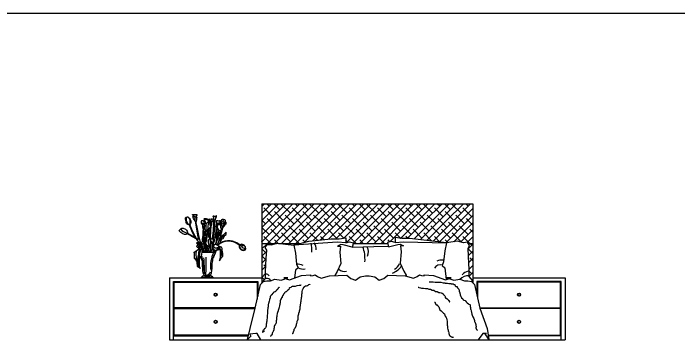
# Model space of a CAD drawing. Header units: millimetres. Extents: x 6388 to 59789, y -18725 to 8137.
# Drawn here: x 18586 to 23630, y -1777 to 697 of the extents above; entities that cross this region are included whole.
import ezdxf

# ---------------------------------------------------------------- set-up
doc = ezdxf.new("R2010")
doc.units = ezdxf.units.MM
doc.layers.add('www.cad-blocks.net', color=7, linetype='Continuous')

# ---------------------------------------------------------------- blocks, each defined once
blk = doc.blocks.new('A$C01DF09EB')
for p, q in [((700, 1030), (700, 430)), ((700, 1010.8), (719.2, 1030)), ((700, 956.9), (773.1, 1030)), ((700, 903), (827, 1030)), ((700, 1030), (2300, 1030)), ((755.1, 1012), (737, 1030)), ((751.1, 900.2), (880.8, 1030)), ((835.9, 985), (790.9, 1030)), ((805, 900.2), (934.7, 1030)), ((916.7, 958.1), (849.4, 1025.5)), ((858.8, 900.2), (988.6, 1030)), ((912.7, 900.2), (1042.5, 1030)), ((970.6, 1012), (952.6, 1030)), ((966.6, 900.2), (1096.4, 1030)), ((1051.4, 985), (1006.5, 1030)), ((1020.5, 900.2), (1150.2, 1030)), ((1132.2, 958.1), (1064.9, 1025.5)), ((1074.4, 900.2), (1204.1, 1030)), ((1128.2, 900.2), (1258, 1030)), ((1186.1, 1012), (1168.1, 1030)), ((1182.1, 900.2), (1311.9, 1030)), ((1266.9, 985), (1222, 1030)), ((1236, 900.2), (1365.8, 1030)), ((1347.8, 958.1), (1280.4, 1025.5)), ((1289.9, 900.2), (1419.7, 1030)), ((1343.8, 900.2), (1473.5, 1030)), ((1401.6, 1012), (1383.6, 1030)), ((1397.6, 900.2), (1527.4, 1030)), ((1482.5, 985), (1437.5, 1030)), ((1451.5, 900.2), (1581.3, 1030)), ((1563.3, 958.1), (1495.9, 1025.5)), ((1505.4, 900.2), (1635.2, 1030)), ((1559.3, 900.2), (1689.1, 1030)), ((1617.2, 1012), (1599.1, 1030)), ((1613.2, 900.2), (1742.9, 1030)), ((1698, 985), (1653, 1030)), ((1667.1, 900.2), (1796.8, 1030)), ((1778.8, 958.1), (1711.5, 1025.5)), ((1720.9, 900.2), (1850.7, 1030)), ((1774.8, 900.2), (1904.6, 1030)), ((1832.7, 1012), (1814.7, 1030)), ((1828.7, 900.2), (1958.5, 1030)), ((1913.5, 985), (1868.6, 1030)), ((1882.6, 900.2), (2012.3, 1030)), ((1994.3, 958.1), (1927, 1025.5)), ((1936.5, 900.2), (2066.2, 1030)), ((1990.3, 900.2), (2120.1, 1030)), ((2048.2, 1012), (2030.2, 1030)), ((2044.2, 900.2), (2174, 1030)), ((2129, 985), (2084.1, 1030)), ((2098.1, 900.2), (2227.9, 1030)), ((2209.9, 958.1), (2142.5, 1025.5)), ((2152, 900.2), (2281.8, 1030)), ((2263.7, 1012), (2245.7, 1030)), ((2300, 1029.6), (2299.6, 1030)), ((2300, 1030), (2300, 430)), ((701.2, 958.1), (700, 959.3)), ((782, 931.2), (714.6, 998.5)), ((862.8, 904.2), (795.5, 971.6)), ((997.5, 931.2), (930.2, 998.5)), ((1078.3, 904.2), (1011, 971.6)), ((1213.1, 931.2), (1145.7, 998.5)), ((1293.9, 904.2), (1226.5, 971.6)), ((1428.6, 931.2), (1361.2, 998.5)), ((1509.4, 904.2), (1442, 971.6)), ((1644.1, 931.2), (1576.8, 998.5)), ((1724.9, 904.2), (1657.6, 971.6)), ((1859.6, 931.2), (1792.3, 998.5)), ((1940.5, 904.2), (1873.1, 971.6)), ((2075.2, 931.2), (2007.8, 998.5)), ((2156, 904.2), (2088.6, 971.6)), ((2205.9, 900.2), (2300, 994.4)), ((2290.7, 931.2), (2223.3, 998.5)), ((759, 900.2), (741.6, 917.7)), ((920.7, 900.2), (876.3, 944.6)), ((974.6, 900.2), (957.1, 917.7)), ((1136.2, 900.2), (1091.8, 944.6)), ((1190.1, 900.2), (1172.6, 917.7)), ((1351.7, 900.2), (1307.3, 944.6)), ((1405.6, 900.2), (1388.2, 917.7)), ((1567.3, 900.2), (1522.9, 944.6)), ((1621.2, 900.2), (1603.7, 917.7)), ((1782.8, 900.2), (1738.4, 944.6)), ((1836.7, 900.2), (1819.2, 917.7)), ((1998.3, 900.2), (1953.9, 944.6)), ((2052.2, 900.2), (2034.7, 917.7)), ((2213.8, 900.2), (2169.4, 944.6)), ((2267.7, 900.2), (2250.3, 917.7)), ((2259.8, 900.2), (2300, 940.5)), ((705.2, 900.2), (700, 905.4)), ((700, 849.2), (751.1, 900.2)), ((700, 795.3), (805, 900.2)), ((700, 741.4), (858.8, 900.2)), ((728.1, 877.3), (705.2, 900.2)), ((742.5, 730), (912.7, 900.2)), ((808.9, 850.3), (759, 900.2)), ((796.4, 730), (966.6, 900.2)), ((889.8, 823.4), (822.4, 890.8)), ((850.2, 730), (1020.5, 900.2)), ((970.6, 796.5), (903.2, 863.8)), ((904.1, 730), (1074.4, 900.2)), ((943.6, 877.3), (920.7, 900.2)), ((958, 730), (1128.2, 900.2)), ((1024.5, 850.3), (974.6, 900.2)), ((1019.7, 737.8), (1182.1, 900.2)), ((1105.3, 823.4), (1037.9, 890.8)), ((1085.9, 750.1), (1236, 900.2)), ((1186.1, 796.5), (1118.8, 863.8)), ((1159.2, 877.3), (1136.2, 900.2)), ((1145.6, 755.9), (1289.9, 900.2)), ((1240, 850.3), (1190.1, 900.2)), ((1205.3, 761.7), (1343.8, 900.2)), ((1320.8, 823.4), (1253.5, 890.8)), ((1261.1, 763.7), (1397.6, 900.2)), ((1320.6, 769.3), (1451.5, 900.2)), ((1401.6, 796.5), (1334.3, 863.8)), ((1341.4, 736.2), (1505.4, 900.2)), ((1374.7, 877.3), (1351.7, 900.2)), ((1393.9, 734.9), (1559.3, 900.2)), ((1455.5, 850.3), (1405.6, 900.2)), ((1442.9, 730), (1613.2, 900.2)), ((1536.3, 823.4), (1469, 890.8)), ((1496.8, 730), (1667.1, 900.2)), ((1617.2, 796.5), (1549.8, 863.8)), ((1550.7, 730), (1720.9, 900.2)), ((1590.2, 877.3), (1567.3, 900.2)), ((1604.6, 730), (1774.8, 900.2)), ((1671, 850.3), (1621.2, 900.2)), ((1670.6, 742.1), (1828.7, 900.2)), ((1751.9, 823.4), (1684.5, 890.8)), ((1750, 767.6), (1882.6, 900.2)), ((1832.7, 796.5), (1765.3, 863.8)), ((1805.7, 877.3), (1782.8, 900.2)), ((1802.2, 765.9), (1936.5, 900.2)), ((1886.6, 850.3), (1836.7, 900.2)), ((1852.8, 762.6), (1990.3, 900.2)), ((1967.4, 823.4), (1900, 890.8)), ((1901.4, 757.4), (2044.2, 900.2)), ((1950.1, 752.2), (2098.1, 900.2)), ((2048.2, 796.5), (1980.9, 863.8)), ((2021.3, 877.3), (1998.3, 900.2)), ((1998.4, 746.6), (2152, 900.2)), ((2046.5, 740.8), (2205.9, 900.2)), ((2102.1, 850.3), (2052.2, 900.2)), ((2094.5, 735), (2259.8, 900.2)), ((2182.9, 823.4), (2115.6, 890.8)), ((2156.4, 743), (2300, 886.6)), ((2263.7, 796.5), (2196.4, 863.8)), ((2236.8, 877.3), (2213.8, 900.2)), ((2300, 868), (2267.7, 900.2)), ((755.1, 796.5), (700, 851.5)), ((835.9, 769.5), (768.5, 836.9)), ((916.7, 742.6), (849.4, 809.9)), ((1051.4, 769.5), (984.1, 836.9)), ((1121.2, 753.6), (1064.9, 809.9)), ((1266.9, 769.5), (1199.6, 836.9)), ((1321, 769.3), (1280.4, 809.9)), ((1482.5, 769.5), (1415.1, 836.9)), ((1563.3, 742.6), (1495.9, 809.9)), ((1698, 769.5), (1630.6, 836.9)), ((1754.5, 766.9), (1711.5, 809.9)), ((1913.5, 769.5), (1846.2, 836.9)), ((1989.2, 747.8), (1927, 809.9)), ((2129, 769.5), (2061.7, 836.9)), ((2209.9, 742.6), (2142.5, 809.9)), ((2208, 740.7), (2300, 832.7)), ((2300, 814.1), (2277.2, 836.9)), ((767.6, 730), (714.6, 783)), ((983.2, 730), (930.2, 783)), ((1055.7, 747.2), (1224.9, 763.7)), ((1170.3, 758.3), (1145.7, 783)), ((1224.9, 763.7), (1286.8, 763.7)), ((1286.8, 763.7), (1336.3, 771.9)), ((1336.3, 771.9), (1336.3, 734.8)), ((1414.2, 730), (1361.2, 783)), ((1629.7, 730), (1576.8, 783)), ((1760.3, 765.9), (1710.7, 774.2)), ((1710.7, 774.2), (1710.7, 737.1)), ((1822.2, 765.9), (1760.3, 765.9)), ((1809.3, 765.9), (1792.3, 783)), ((1971.4, 749.9), (1822.2, 765.9)), ((2050.4, 740.3), (2007.8, 783)), ((2276.3, 730), (2223.3, 783)), ((2259.2, 738.1), (2300, 778.8)), ((701.2, 742.6), (700, 743.8)), ((700, 687.5), (742.5, 730)), ((700, 730), (811.7, 730)), ((724.8, 698), (741.3, 722.8)), ((741.3, 722.8), (770.2, 718.6)), ((777.1, 720.5), (767.6, 730)), ((770.2, 718.6), (815.6, 731.1)), ((790.6, 724.2), (796.4, 730)), ((821, 730.5), (795.5, 756)), ((815.6, 731.1), (942.3, 717.6)), ((825.5, 730), (989.8, 730)), ((942.3, 717.6), (1055.7, 747.2)), ((1274.4, 738.9), (942.3, 717.6)), ((942.3, 717.6), (954.7, 655.8)), ((1027.3, 739.8), (1011, 756)), ((1336.3, 734.8), (1274.4, 738.9)), ((1299.2, 722.4), (1274.4, 710.1)), ((1274.4, 710.1), (1295.1, 710.1)), ((1295.1, 710.1), (1290.9, 664.7)), ((1315.7, 718.3), (1299.2, 722.4)), ((1385.9, 701.8), (1315.7, 718.3)), ((1347.8, 742.6), (1336.3, 754)), ((1336.3, 734.8), (1365.2, 743)), ((1365.2, 743), (1394.1, 734.8)), ((1394.1, 734.8), (1385.9, 701.8)), ((1392.9, 730), (1654.7, 730)), ((1468.1, 730), (1442, 756)), ((1681.9, 745.3), (1653, 737.1)), ((1653, 737.1), (1661.2, 704.1)), ((1671.3, 742.3), (1657.6, 756)), ((1661.2, 704.1), (1731.4, 720.6)), ((1710.7, 737.1), (1681.9, 745.3)), ((1710.7, 737.1), (1772.7, 741.2)), ((1731.4, 720.6), (1747.9, 724.7)), ((1747.9, 724.7), (1772.7, 712.3)), ((1772.7, 712.3), (1752, 712.3)), ((1752, 712.3), (1756.2, 667)), ((1772.7, 741.2), (2099, 734.5)), ((2099, 734.5), (1971.4, 749.9)), ((2099, 734.5), (2086.6, 672.6)), ((2108.8, 735.9), (2088.6, 756)), ((2184.4, 747.1), (2099, 734.5)), ((2229.8, 734.7), (2184.4, 747.1)), ((2258.7, 738.8), (2229.8, 734.7)), ((2275.2, 714.1), (2258.7, 738.8)), ((2262.9, 693.5), (2275.2, 714.1)), ((2263.2, 688.2), (2300, 725)), ((2264.6, 730), (2300, 730)), ((2290.7, 715.6), (2276.3, 730)), ((244.1, 664.7), (347.6, 664.7)), ((728.1, 661.8), (700, 689.9)), ((700, 633.6), (736.7, 670.3)), ((737.1, 677.4), (724.8, 698)), ((733, 615.6), (737.1, 677.4)), ((954.7, 655.8), (962.9, 573.3)), ((1290.9, 664.7), (1299.2, 578.1)), ((1385.9, 701.8), (1548.5, 705.9)), ((1661.2, 704.1), (1548.5, 705.9)), ((1756.2, 667), (1747.9, 580.4)), ((2086.6, 672.6), (2078.3, 590.2)), ((2267, 631.6), (2262.9, 693.5)), ((2300, 652.4), (2263.1, 689.3)), ((2266.6, 637.6), (2300, 671.1)), ((732.5, 603.5), (700, 636)), ((700, 579.8), (732.9, 612.7)), ((728.9, 516.6), (733, 615.6)), ((2271.1, 532.7), (2267, 631.6)), ((2268.9, 586.1), (2300, 617.2)), ((2300, 598.6), (2277.2, 621.3)), ((700, 525.9), (730.6, 556.4)), ((730.4, 551.8), (714.6, 567.5)), ((962.9, 573.3), (975.3, 544.4)), ((1299.2, 578.1), (1270.3, 516.2)), ((1747.9, 580.4), (1776.8, 518.5)), ((2078.3, 590.2), (2065.9, 561.3)), ((2065.9, 561.3), (2086.6, 544.8)), ((2271, 534.3), (2300, 563.3)), ((701.2, 527.1), (700, 528.2)), ((728.9, 463), (728.9, 516.6)), ((954.7, 527.9), (947, 468.5)), ((975.3, 544.4), (954.7, 527.9)), ((1270.3, 516.2), (1253.8, 487.4)), ((1776.8, 518.5), (1793.3, 489.7)), ((2086.6, 544.8), (2098, 456.2)), ((2271.1, 479), (2271.1, 532.7)), ((2290.7, 500.1), (2271.1, 519.7)), ((2271.1, 480.5), (2300, 509.4)), ((0, 470), (0, 0)), ((0, 470), (700, 470)), ((239.5, 470), (239.5, 472.4)), ((330.4, 472.4), (239.5, 472.4)), ((330.4, 470), (239.5, 470)), ((330.4, 470), (330.4, 472.4)), ((700, 472), (728.9, 500.9)), ((720.7, 453.6), (700, 474.3)), ((700, 430), (728.9, 463)), ((764.6, 447), (799.7, 457.7)), ((799.7, 457.7), (845.6, 451.6)), ((845.6, 451.6), (896.9, 468.3)), ((896.9, 468.3), (865.7, 468.3)), ((865.7, 468.3), (884.1, 460.7)), ((884.1, 460.7), (908.5, 454.6)), ((908.5, 454.6), (999.8, 487.6)), ((999.8, 487.6), (1068.5, 492.2)), ((1068.5, 492.2), (1068.5, 483)), ((1068.5, 483), (1088.4, 486.1)), ((1088.4, 486.1), (1105.2, 490.7)), ((1105.2, 490.7), (1122.3, 478.4)), ((1122.3, 478.4), (1149.8, 466.2)), ((1149.8, 466.2), (1214, 483)), ((1214, 483), (1279.8, 487.6)), ((1253.8, 487.4), (1253.5, 485.8)), ((1279.8, 487.6), (1343.9, 489.1)), ((1343.9, 489.1), (1374.2, 464.7)), ((1374.2, 464.7), (1409.4, 451)), ((1409.4, 451), (1444.5, 475.4)), ((1444.5, 475.4), (1485.8, 483)), ((1485.8, 483), (1500, 483)), ((1500, 483), (1514.2, 483)), ((1514.2, 483), (1555.5, 475.4)), ((1555.5, 475.4), (1590.6, 451)), ((1590.6, 451), (1625.8, 464.7)), ((1625.8, 464.7), (1656.1, 489.1)), ((1656.1, 489.1), (1720.2, 487.6)), ((1720.2, 487.6), (1786, 483)), ((1786, 483), (1850.2, 466.2)), ((1793.3, 489.7), (1795, 480.7)), ((1850.2, 466.2), (1877.7, 478.4)), ((1877.7, 478.4), (1894.8, 490.7)), ((1894.8, 490.7), (1911.6, 486.1)), ((1911.6, 486.1), (1931.5, 483)), ((1931.5, 483), (1931.5, 492.2)), ((1931.5, 492.2), (2000.2, 487.6)), ((2000.2, 487.6), (2091.5, 454.6)), ((2091.5, 454.6), (2115.9, 460.7)), ((2134.3, 468.3), (2103.1, 468.3)), ((2103.1, 468.3), (2154.4, 451.6)), ((2115.9, 460.7), (2134.3, 468.3)), ((2154.4, 451.6), (2200.3, 457.7)), ((2200.3, 457.7), (2235.4, 447)), ((2300, 446.1), (2271.1, 479)), ((2295.6, 451.1), (2300, 455.5)), ((2300, 470), (3000, 470)), ((3000, 470), (3000, 0)), ((30, 0), (30, 440)), ((30, 440), (670, 440)), ((35, 240.5), (35, 435)), ((35, 435), (665, 435)), ((649.8, 237.7), (689, 419.1)), ((665, 435), (665, 308.1)), ((670, 440), (670, 331.1)), ((689, 419.1), (711.6, 441.6)), ((711.6, 441.6), (738.6, 447)), ((738.6, 447), (761.5, 447)), ((761.5, 447), (764.6, 447)), ((965.5, 407.1), (952.5, 402.8)), ((982.8, 411.4), (965.5, 407.1)), ((993.6, 411.4), (982.8, 411.4)), ((995.8, 413.6), (993.6, 411.4)), ((997.9, 413.6), (995.8, 413.6)), ((1028.2, 404.9), (1026.1, 402.8)), ((1036.9, 404.9), (1028.2, 404.9)), ((1043.4, 407.1), (1036.9, 404.9)), ((1045.6, 409.2), (1043.4, 407.1)), ((1054.2, 415.7), (1045.6, 409.2)), ((1062.9, 417.9), (1054.2, 415.7)), ((1062.9, 420.1), (1062.9, 417.9)), ((1969.7, 439.5), (1971.9, 439.5)), ((1971.9, 439.5), (1974.1, 437.4)), ((1974.1, 437.4), (2000, 437.4)), ((2000, 437.4), (2013, 435.2)), ((2013, 435.2), (2056.3, 435.2)), ((2056.3, 435.2), (2073.6, 430.9)), ((2073.6, 430.9), (2088.8, 430.9)), ((2088.8, 430.9), (2091, 428.7)), ((2091, 428.7), (2108.3, 428.7)), ((2108.3, 428.7), (2116.9, 426.5)), ((2116.9, 426.5), (2132.1, 426.5)), ((2132.1, 426.5), (2134.2, 424.4)), ((2134.2, 424.4), (2149.4, 424.4)), ((2149.4, 424.4), (2149.4, 422.2)), ((2149.4, 422.2), (2151.6, 422.2)), ((2151.6, 422.2), (2153.7, 420.1)), ((2153.7, 420.1), (2155.9, 417.9)), ((2155.9, 417.9), (2162.4, 417.9)), ((2162.4, 417.9), (2164.5, 409.2)), ((2164.5, 409.2), (2166.7, 407.1)), ((2166.7, 407.1), (2168.9, 404.9)), ((2168.9, 404.9), (2171, 402.8)), ((2235.4, 447), (2238.5, 447)), ((2238.5, 447), (2261.4, 447)), ((2261.4, 447), (2288.4, 441.6)), ((2288.4, 441.6), (2311, 419.1)), ((2311, 419.1), (2352.6, 237.7)), ((2970, 440), (2330, 440)), ((2330, 440), (2330, 336.1)), ((2965, 435), (2335, 435)), ((2335, 435), (2335, 314.3)), ((2965, 240.5), (2965, 435)), ((2970, 0), (2970, 440)), ((788, 355.2), (785.8, 355.2)), ((785.8, 355.2), (785.8, 353)), ((790.2, 359.5), (788, 357.3)), ((788, 357.3), (788, 355.2)), ((798.8, 361.7), (790.2, 359.5)), ((801, 363.8), (798.8, 361.7)), ((803.1, 366), (801, 363.8)), ((805.3, 368.1), (803.1, 366)), ((807.5, 370.3), (805.3, 368.1)), ((809.6, 372.5), (807.5, 370.3)), ((811.8, 374.6), (809.6, 372.5)), ((814, 376.8), (811.8, 374.6)), ((816.1, 379), (814, 376.8)), ((818.3, 381.1), (816.1, 379)), ((820.5, 385.4), (818.3, 383.3)), ((818.3, 383.3), (818.3, 381.1)), ((822.6, 387.6), (820.5, 387.6)), ((820.5, 387.6), (820.5, 385.4)), ((824.8, 389.8), (822.6, 389.8)), ((822.6, 389.8), (822.6, 387.6)), ((826.9, 391.9), (824.8, 389.8)), ((829.1, 396.3), (826.9, 394.1)), ((826.9, 394.1), (826.9, 391.9)), ((831.3, 396.3), (829.1, 396.3)), ((833.4, 398.4), (831.3, 396.3)), ((874.6, 357.3), (872.4, 355.2)), ((872.4, 355.2), (872.4, 353)), ((876.7, 359.5), (874.6, 357.3)), ((883.2, 361.7), (876.7, 359.5)), ((885.4, 363.8), (883.2, 361.7)), ((894, 372.5), (885.4, 363.8)), ((902.7, 379), (894, 372.5)), ((904.9, 381.1), (902.7, 379)), ((907, 389.8), (904.9, 381.1)), ((909.2, 391.9), (907, 389.8)), ((911.4, 394.1), (909.2, 391.9)), ((920, 396.3), (911.4, 394.1)), ((922.2, 398.4), (920, 396.3)), ((924.3, 400.6), (922.2, 398.4)), ((930.8, 402.8), (924.3, 400.6)), ((952.5, 402.8), (930.8, 402.8)), ((1004.4, 363.8), (1002.3, 357.3)), ((1002.3, 357.3), (1002.3, 348.7)), ((1006.6, 374.6), (1004.4, 366)), ((1004.4, 366), (1004.4, 363.8)), ((1008.8, 376.8), (1006.6, 374.6)), ((1010.9, 387.6), (1008.8, 379)), ((1008.8, 379), (1008.8, 376.8)), ((1013.1, 387.6), (1010.9, 387.6)), ((1015.3, 396.3), (1013.1, 387.6)), ((1017.4, 396.3), (1015.3, 396.3)), ((1019.6, 398.4), (1017.4, 396.3)), ((1021.7, 400.6), (1019.6, 398.4)), ((1023.9, 400.6), (1021.7, 400.6)), ((1026.1, 402.8), (1023.9, 400.6)), ((1885.3, 398.4), (1887.5, 398.4)), ((1887.5, 398.4), (1889.7, 396.3)), ((1889.7, 396.3), (1891.8, 396.3)), ((1891.8, 396.3), (1902.7, 391.9)), ((1902.7, 391.9), (1911.3, 389.8)), ((1911.3, 389.8), (1924.3, 389.8)), ((1924.3, 389.8), (1941.6, 387.6)), ((1941.6, 387.6), (1954.6, 387.6)), ((1954.6, 387.6), (1965.4, 383.3)), ((1965.4, 383.3), (1978.4, 383.3)), ((1978.4, 383.3), (1991.4, 374.6)), ((1991.4, 374.6), (2004.4, 374.6)), ((2004.4, 374.6), (2017.4, 366)), ((2017.4, 366), (2028.2, 366)), ((2028.2, 366), (2041.2, 357.3)), ((2041.2, 357.3), (2049.8, 357.3)), ((2049.8, 357.3), (2058.5, 355.2)), ((2058.5, 355.2), (2065, 353)), ((2171, 402.8), (2179.7, 402.8)), ((2179.7, 402.8), (2181.9, 400.6)), ((2181.9, 400.6), (2184, 391.9)), ((2184, 391.9), (2186.2, 389.8)), ((2186.2, 389.8), (2188.4, 387.6)), ((2188.4, 387.6), (2190.5, 385.4)), ((2190.5, 385.4), (2192.7, 383.3)), ((2192.7, 383.3), (2192.7, 381.1)), ((2192.7, 381.1), (2194.8, 374.6)), ((2194.8, 374.6), (2194.8, 366)), ((2194.8, 366), (2197, 363.8)), ((2197, 363.8), (2199.2, 361.7)), ((2199.2, 361.7), (2199.2, 359.5)), ((2199.2, 359.5), (2201.3, 357.3)), ((2201.3, 357.3), (2201.3, 348.7)), ((759.9, 309.7), (757.7, 307.6)), ((757.7, 307.6), (757.7, 301.1)), ((762, 314.1), (759.9, 311.9)), ((759.9, 311.9), (759.9, 309.7)), ((764.2, 324.9), (762, 322.7)), ((762, 322.7), (762, 314.1)), ((766.3, 329.2), (764.2, 327)), ((764.2, 327), (764.2, 324.9)), ((768.5, 333.5), (766.3, 331.4)), ((766.3, 331.4), (766.3, 329.2)), ((770.7, 337.9), (768.5, 335.7)), ((768.5, 335.7), (768.5, 333.5)), ((772.8, 340), (770.7, 337.9)), ((775, 340), (772.8, 340)), ((777.2, 342.2), (775, 340)), ((779.3, 346.5), (777.2, 344.3)), ((777.2, 344.3), (777.2, 342.2)), ((781.5, 348.7), (779.3, 348.7)), ((779.3, 348.7), (779.3, 346.5)), ((783.7, 350.8), (781.5, 348.7)), ((785.8, 353), (783.7, 353)), ((783.7, 353), (783.7, 350.8)), ((844.3, 303.3), (842.1, 301.1)), ((846.4, 309.7), (844.3, 309.7)), ((844.3, 309.7), (844.3, 303.3)), ((848.6, 314.1), (846.4, 314.1)), ((846.4, 314.1), (846.4, 309.7)), ((850.8, 318.4), (848.6, 316.2)), ((848.6, 316.2), (848.6, 314.1)), ((852.9, 320.6), (850.8, 318.4)), ((855.1, 324.9), (852.9, 322.7)), ((852.9, 322.7), (852.9, 320.6)), ((857.3, 331.4), (855.1, 324.9)), ((859.4, 333.5), (857.3, 331.4)), ((861.6, 337.9), (859.4, 335.7)), ((859.4, 335.7), (859.4, 333.5)), ((863.7, 342.2), (861.6, 342.2)), ((861.6, 342.2), (861.6, 337.9)), ((865.9, 346.5), (863.7, 344.3)), ((863.7, 344.3), (863.7, 342.2)), ((868.1, 350.8), (865.9, 348.7)), ((865.9, 348.7), (865.9, 346.5)), ((870.2, 350.8), (868.1, 350.8)), ((872.4, 353), (870.2, 350.8)), ((997.9, 307.6), (995.8, 301.1)), ((1000.1, 322.7), (997.9, 320.6)), ((997.9, 320.6), (997.9, 307.6)), ((1002.3, 348.7), (1000.1, 346.5)), ((1000.1, 346.5), (1000.1, 322.7)), ((2065, 353), (2067.1, 353)), ((2067.1, 353), (2069.3, 350.8)), ((2069.3, 350.8), (2071.5, 350.8)), ((2071.5, 350.8), (2071.5, 348.7)), ((2071.5, 348.7), (2073.6, 348.7)), ((2073.6, 348.7), (2073.6, 346.5)), ((2073.6, 346.5), (2075.8, 344.3)), ((2075.8, 344.3), (2078, 342.2)), ((2078, 342.2), (2078, 340)), ((2078, 340), (2080.1, 340)), ((2080.1, 340), (2082.3, 337.9)), ((2082.3, 337.9), (2084.5, 335.7)), ((2084.5, 335.7), (2086.6, 333.5)), ((2086.6, 333.5), (2088.8, 327)), ((2088.8, 327), (2091, 324.9)), ((2091, 324.9), (2091, 318.4)), ((2091, 318.4), (2095.3, 318.4)), ((2095.3, 318.4), (2095.3, 316.2)), ((2095.3, 316.2), (2103.9, 309.7)), ((2103.9, 309.7), (2112.6, 301.1)), ((2201.3, 348.7), (2203.5, 346.5)), ((2203.5, 346.5), (2203.5, 340)), ((2203.5, 340), (2205.7, 331.4)), ((2205.7, 331.4), (2207.8, 329.2)), ((2207.8, 329.2), (2214.3, 318.4)), ((2214.3, 318.4), (2223, 309.7)), ((2223, 309.7), (2225.1, 301.1)), ((749, 264.3), (746.9, 257.8)), ((746.9, 257.8), (746.9, 249.2)), ((751.2, 273), (749, 266.5)), ((749, 266.5), (749, 264.3)), ((753.4, 279.5), (751.2, 277.3)), ((751.2, 277.3), (751.2, 273)), ((755.5, 290.3), (753.4, 288.1)), ((753.4, 288.1), (753.4, 279.5)), ((757.7, 301.1), (755.5, 292.4)), ((755.5, 292.4), (755.5, 290.3)), ((833.4, 255.7), (831.3, 247)), ((835.6, 266.5), (833.4, 260)), ((833.4, 260), (833.4, 255.7)), ((837.8, 277.3), (835.6, 275.1)), ((835.6, 275.1), (835.6, 266.5)), ((839.9, 294.6), (837.8, 285.9)), ((837.8, 285.9), (837.8, 277.3)), ((842.1, 301.1), (839.9, 294.6)), ((991.4, 255.7), (989.3, 249.2)), ((993.6, 273), (991.4, 266.5)), ((991.4, 266.5), (991.4, 255.7)), ((995.8, 285.9), (993.6, 283.8)), ((993.6, 283.8), (993.6, 273)), ((995.8, 301.1), (995.8, 285.9)), ((2008.7, 283.8), (2010.9, 283.8)), ((2010.9, 283.8), (2013, 281.6)), ((2013, 281.6), (2015.2, 275.1)), ((2015.2, 275.1), (2017.4, 275.1)), ((2017.4, 275.1), (2019.5, 266.5)), ((2019.5, 266.5), (2021.7, 266.5)), ((2021.7, 266.5), (2021.7, 264.3)), ((2021.7, 264.3), (2028.2, 264.3)), ((2028.2, 264.3), (2030.4, 262.2)), ((2030.4, 262.2), (2032.5, 260)), ((2032.5, 260), (2034.7, 257.8)), ((2034.7, 257.8), (2041.2, 249.2)), ((2112.6, 301.1), (2112.6, 298.9)), ((2112.6, 298.9), (2114.8, 298.9)), ((2114.8, 298.9), (2114.8, 296.8)), ((2114.8, 296.8), (2119.1, 296.8)), ((2119.1, 296.8), (2119.1, 294.6)), ((2119.1, 294.6), (2121.3, 294.6)), ((2121.3, 294.6), (2121.3, 290.3)), ((2121.3, 290.3), (2123.4, 290.3)), ((2125.6, 285.9), (2121.3, 285.9)), ((2123.4, 290.3), (2123.4, 285.9)), ((2123.4, 285.9), (2125.6, 285.9)), ((2225.1, 301.1), (2231.6, 298.9)), ((2231.6, 298.9), (2240.3, 296.8)), ((2240.3, 296.8), (2249, 288.1)), ((2249, 288.1), (2257.6, 279.5)), ((2257.6, 279.5), (2266.3, 270.8)), ((2266.3, 270.8), (2268.4, 268.6)), ((2268.4, 268.6), (2277.1, 266.5)), ((2277.1, 266.5), (2279.3, 264.3)), ((2279.3, 264.3), (2279.3, 249.2)), ((650.4, 240.5), (35, 240.5)), ((35, 35), (35, 235.5)), ((35, 235.5), (649.2, 235.5)), ((611.8, 84.6), (649.8, 237.7)), ((744.7, 231.9), (742.5, 225.4)), ((742.5, 225.4), (742.5, 195.1)), ((746.9, 249.2), (744.7, 240.5)), ((744.7, 240.5), (744.7, 231.9)), ((818.3, 205.9), (816.1, 199.4)), ((820.5, 212.4), (818.3, 212.4)), ((818.3, 212.4), (818.3, 205.9)), ((822.6, 216.7), (820.5, 216.7)), ((820.5, 216.7), (820.5, 212.4)), ((824.8, 221.1), (822.6, 218.9)), ((822.6, 218.9), (822.6, 216.7)), ((826.9, 225.4), (824.8, 223.2)), ((824.8, 223.2), (824.8, 221.1)), ((829.1, 236.2), (826.9, 229.7)), ((826.9, 229.7), (826.9, 225.4)), ((831.3, 244.8), (829.1, 238.4)), ((829.1, 238.4), (829.1, 236.2)), ((831.3, 247), (831.3, 244.8)), ((980.6, 205.9), (978.5, 199.4)), ((982.8, 208.1), (980.6, 205.9)), ((984.9, 223.2), (982.8, 216.7)), ((982.8, 216.7), (982.8, 208.1)), ((987.1, 231.9), (984.9, 223.2)), ((989.3, 240.5), (987.1, 231.9)), ((989.3, 249.2), (989.3, 240.5)), ((2041.2, 249.2), (2043.3, 240.5)), ((2043.3, 240.5), (2049.8, 227.5)), ((2049.8, 227.5), (2058.5, 218.9)), ((2058.5, 218.9), (2067.1, 212.4)), ((2067.1, 212.4), (2075.8, 203.7)), ((2075.8, 203.7), (2078, 201.6)), ((2279.3, 249.2), (2281.4, 247)), ((2281.4, 247), (2281.4, 231.9)), ((2281.4, 231.9), (2283.6, 229.7)), ((2283.6, 229.7), (2285.7, 218.9)), ((2285.7, 218.9), (2292.2, 192.9)), ((2352, 240.5), (2965, 240.5)), ((2352.6, 237.7), (2409.1, 84.6)), ((2965, 235.5), (2353.4, 235.5)), ((2965, 35), (2965, 235.5)), ((740.4, 162.7), (738.2, 154)), ((738.2, 154), (738.2, 141)), ((742.5, 195.1), (740.4, 186.4)), ((740.4, 186.4), (740.4, 162.7)), ((814, 175.6), (811.8, 169.1)), ((811.8, 169.1), (811.8, 149.7)), ((816.1, 195.1), (814, 186.4)), ((814, 186.4), (814, 175.6)), ((816.1, 199.4), (816.1, 195.1)), ((972, 154), (967.6, 141)), ((974.1, 169.1), (972, 160.5)), ((972, 160.5), (972, 154)), ((976.3, 186.4), (974.1, 177.8)), ((974.1, 177.8), (974.1, 169.1)), ((978.5, 190.8), (976.3, 188.6)), ((976.3, 188.6), (976.3, 186.4)), ((978.5, 199.4), (978.5, 190.8)), ((2078, 201.6), (2084.5, 195.1)), ((2084.5, 195.1), (2086.6, 186.4)), ((2086.6, 186.4), (2088.8, 177.8)), ((2088.8, 177.8), (2097.4, 169.1)), ((2097.4, 169.1), (2099.6, 162.7)), ((2099.6, 162.7), (2101.8, 149.7)), ((2292.2, 192.9), (2294.4, 186.4)), ((2294.4, 186.4), (2298.7, 173.5)), ((2298.7, 173.5), (2307.4, 160.5)), ((2307.4, 160.5), (2309.6, 151.8)), ((2309.6, 151.8), (2311.7, 145.3)), ((733.9, 108.6), (731.7, 106.4)), ((731.7, 106.4), (731.7, 99.9)), ((736, 123.7), (733.9, 121.6)), ((733.9, 121.6), (733.9, 108.6)), ((738.2, 141), (736, 132.4)), ((736, 132.4), (736, 123.7)), ((796.6, 104.2), (794.5, 104.2)), ((794.5, 104.2), (794.5, 91.3)), ((798.8, 108.6), (796.6, 108.6)), ((796.6, 108.6), (796.6, 104.2)), ((801, 112.9), (798.8, 110.7)), ((798.8, 110.7), (798.8, 108.6)), ((803.1, 117.2), (801, 115.1)), ((801, 115.1), (801, 112.9)), ((805.3, 123.7), (803.1, 117.2)), ((807.5, 125.9), (805.3, 123.7)), ((809.6, 134.5), (807.5, 125.9)), ((811.8, 149.7), (809.6, 143.2)), ((809.6, 143.2), (809.6, 134.5)), ((959, 104.2), (956.8, 104.2)), ((956.8, 104.2), (956.8, 99.9)), ((961.1, 108.6), (959, 106.4)), ((959, 106.4), (959, 104.2)), ((963.3, 121.6), (961.1, 115.1)), ((961.1, 115.1), (961.1, 108.6)), ((965.5, 132.4), (963.3, 123.7)), ((963.3, 123.7), (963.3, 121.6)), ((967.6, 141), (965.5, 138.9)), ((965.5, 138.9), (965.5, 132.4)), ((2101.8, 149.7), (2103.9, 141)), ((2103.9, 141), (2103.9, 132.4)), ((2103.9, 132.4), (2106.1, 130.2)), ((2106.1, 130.2), (2106.1, 110.7)), ((2106.1, 110.7), (2108.3, 102.1)), ((2108.3, 102.1), (2108.3, 86.9)), ((2311.7, 145.3), (2311.7, 136.7)), ((2311.7, 136.7), (2313.9, 134.5)), ((2313.9, 134.5), (2320.4, 123.7)), ((2320.4, 123.7), (2322.5, 115.1)), ((2322.5, 115.1), (2322.5, 102.1)), ((2322.5, 102.1), (2324.7, 102.1)), ((2324.7, 102.1), (2324.7, 95.6)), ((591.6, 2.4), (611.8, 84.6)), ((707.9, 63.1), (705.7, 63.1)), ((705.7, 63.1), (705.7, 56.7)), ((705.7, 56.7), (707.9, 56.7)), ((710.1, 69.6), (707.9, 69.6)), ((707.9, 69.6), (707.9, 63.1)), ((707.9, 56.7), (710.1, 58.8)), ((712.2, 71.8), (710.1, 69.6)), ((710.1, 58.8), (712.2, 61)), ((714.4, 78.3), (712.2, 71.8)), ((712.2, 61), (720.9, 67.5)), ((716.6, 78.3), (714.4, 78.3)), ((718.7, 80.5), (716.6, 78.3)), ((723.1, 82.6), (718.7, 82.6)), ((718.7, 82.6), (718.7, 80.5)), ((725.2, 86.9), (723.1, 84.8)), ((723.1, 84.8), (723.1, 82.6)), ((727.4, 89.1), (725.2, 86.9)), ((729.6, 95.6), (727.4, 89.1)), ((731.7, 99.9), (729.6, 97.8)), ((729.6, 97.8), (729.6, 95.6)), ((781.5, 52.3), (779.3, 50.2)), ((783.7, 56.7), (781.5, 54.5)), ((781.5, 54.5), (781.5, 52.3)), ((785.8, 63.1), (783.7, 56.7)), ((788, 67.5), (785.8, 65.3)), ((785.8, 65.3), (785.8, 63.1)), ((790.2, 71.8), (788, 69.6)), ((788, 69.6), (788, 67.5)), ((792.3, 86.9), (790.2, 84.8)), ((790.2, 84.8), (790.2, 71.8)), ((794.5, 91.3), (792.3, 89.1)), ((792.3, 89.1), (792.3, 86.9)), ((937.3, 56.7), (935.2, 50.2)), ((939.5, 61), (937.3, 61)), ((937.3, 61), (937.3, 56.7)), ((941.7, 67.5), (939.5, 65.3)), ((939.5, 65.3), (939.5, 61)), ((943.8, 71.8), (941.7, 69.6)), ((941.7, 69.6), (941.7, 67.5)), ((946, 80.5), (943.8, 78.3)), ((943.8, 78.3), (943.8, 71.8)), ((948.2, 82.6), (946, 80.5)), ((950.3, 84.8), (948.2, 82.6)), ((952.5, 91.3), (950.3, 84.8)), ((954.6, 95.6), (952.5, 93.4)), ((952.5, 93.4), (952.5, 91.3)), ((956.8, 99.9), (954.6, 97.8)), ((954.6, 97.8), (954.6, 95.6)), ((2108.3, 86.9), (2110.4, 78.3)), ((2110.4, 78.3), (2110.4, 76.1)), ((2110.4, 76.1), (2112.6, 74)), ((2112.6, 74), (2112.6, 65.3)), ((2112.6, 65.3), (2114.8, 63.1)), ((2114.8, 63.1), (2114.8, 61)), ((2114.8, 61), (2116.9, 52.3)), ((2116.9, 52.3), (2116.9, 43.7)), ((2324.7, 95.6), (2322.5, 95.6)), ((2322.5, 95.6), (2322.5, 86.9)), ((2322.5, 86.9), (2324.7, 84.8)), ((2324.7, 84.8), (2324.7, 80.5)), ((2324.7, 80.5), (2326.9, 80.5)), ((2326.9, 80.5), (2326.9, 78.3)), ((2326.9, 78.3), (2329, 78.3)), ((2329, 78.3), (2331.2, 71.8)), ((2331.2, 71.8), (2333.4, 71.8)), ((2333.4, 71.8), (2333.4, 69.6)), ((2409.1, 84.6), (2420, 2.4)), ((0, 0), (3000, 0)), ((30, 30), (598.4, 30)), ((599.6, 35), (35, 35)), ((615.8, 26.6), (591.6, 2.4)), ((655.5, 46.8), (609.4, 42.7)), ((609.4, 42.7), (615.8, 26.6)), ((664.9, 46.8), (655.5, 46.8)), ((692.7, 0), (664.9, 46.8)), ((768.5, 28.5), (766.3, 26.4)), ((766.3, 26.4), (766.3, 24.2)), ((770.7, 30.7), (768.5, 30.7)), ((768.5, 30.7), (768.5, 28.5)), ((772.8, 32.9), (770.7, 30.7)), ((775, 37.2), (772.8, 37.2)), ((772.8, 37.2), (772.8, 32.9)), ((777.2, 39.4), (775, 39.4)), ((775, 39.4), (775, 37.2)), ((779.3, 50.2), (777.2, 48)), ((777.2, 48), (777.2, 39.4)), ((933, 43.7), (930.8, 43.7)), ((935.2, 48), (933, 48)), ((933, 48), (933, 43.7)), ((935.2, 50.2), (935.2, 48)), ((2116.9, 43.7), (2119.1, 41.5)), ((2119.1, 41.5), (2121.3, 39.4)), ((2121.3, 39.4), (2123.4, 30.7)), ((2123.4, 30.7), (2125.6, 28.5)), ((2125.6, 28.5), (2127.7, 26.4)), ((2127.7, 26.4), (2129.9, 26.4)), ((2129.9, 26.4), (2132.1, 24.2)), ((2132.1, 24.2), (2134.2, 22)), ((2134.2, 22), (2140.7, 22)), ((2140.7, 22), (2142.9, 19.9)), ((2142.9, 19.9), (2153.7, 19.9)), ((2375.5, 46.8), (2339.7, 0)), ((2402.6, 46.8), (2375.5, 46.8)), ((2392.9, 42.7), (2402.6, 46.8)), ((2405, 26.6), (2392.9, 42.7)), ((2420, 2.4), (2405, 26.6)), ((2415.7, 35), (2965, 35)), ((2970, 30), (2416.3, 30))]:
    blk.add_line(p, q)
for points in [[(148.3, 870.8), (146.8, 872.4), (143.6, 872.4), (139.7, 873.3), (134.2, 876.3), (130.1, 881.7), (127.6, 885.8), (125.5, 892.7), (123.2, 902.3), (120.7, 912.5), (120.5, 923.2), (123.2, 928.3), (125.3, 928.7), (129.9, 928.3), (134, 929.2), (136.5, 930.8), (138.1, 930.5), (140.8, 928.9), (147, 924.8), (150.6, 922.3), (152.2, 919.1), (156.6, 910), (160.7, 900.4), (162.1, 889.5), (159.1, 880.1), (154.1, 874.4), (152.7, 873.1), (148.8, 872.2), (146.8, 872.4)], [(184.9, 934.8), (183.3, 937.6), (179.6, 941.7), (175.5, 947), (175.3, 948.4), (175.9, 949.1), (181.8, 949.1), (196.1, 949.3), (203.9, 949.1), (206.3, 949.3), (207.7, 948.5), (206.3, 941.7), (202.6, 930.7)], [(202.4, 896.8), (197.5, 897), (193.5, 898.1), (191, 902.1), (186.7, 910.9), (182.3, 918.7), (178.4, 926.4), (177.2, 931.5), (177.6, 934), (179.4, 934.6), (181, 935), (187.1, 933.8), (195.9, 930.7), (202.4, 928.3), (205.3, 928.2), (205.5, 928.9), (204.5, 930.5), (202.6, 930.7)], [(205.3, 928.2), (206.9, 926.8), (207.3, 924.2), (205.7, 920.5), (204.5, 917.2), (203.7, 908.1), (202.6, 899.1), (202.4, 896.8)], [(259.9, 914.9), (268.1, 899.9), (273.1, 885.2), (274.7, 869.4), (276.7, 835.3), (279.9, 823.4), (284.6, 819.7), (288.1, 824), (289, 829), (292.1, 839), (292.7, 849.3), (293.4, 864), (295.9, 873.7), (297.1, 884.6), (302.7, 893.9), (305.9, 895.2), (305.9, 899.3), (302.7, 902.4), (297.1, 906.1), (292.7, 909.9), (287.4, 913.6), (280.9, 917), (273.7, 917.4), (268.1, 917.4), (259.9, 914.9), (263.5, 913.1), (268.7, 913.6), (273.7, 913.9), (279.3, 913.6), (283.1, 913.3), (290.9, 910.2), (294.9, 908)], [(297.1, 911.3), (302.5, 907), (304.3, 902.7), (305.9, 899.3), (305.9, 895.2), (305.8, 892.2), (306.1, 879.6), (307, 871), (309.5, 868.1), (312.9, 865.8), (315.5, 865.4), (317.2, 866.6), (320.3, 871.5), (320.8, 874.8), (321.3, 890.7), (322.5, 899.6), (325.3, 904.7), (329.9, 909.7), (329.8, 911.1), (325, 912.8), (319.7, 912.8), (315.7, 912.6), (309.1, 912.3), (302.2, 912.5), (298.9, 912.1), (297.4, 912.3), (297.1, 911.3)], [(328.4, 934.6), (328.2, 933.4), (332.7, 929.8), (333.9, 926.2), (333.8, 900.3), (331.6, 897.1), (329.9, 894.2), (332.9, 889.5), (336.9, 885.5), (340.3, 886.9), (342.3, 886.8), (343, 888), (345.7, 891.4), (347, 893.9), (347.5, 902.1), (348.9, 913.7), (350.9, 924.2), (355.6, 931.4), (357.2, 937), (356.2, 938.8), (354.1, 938.1), (351, 936), (346.7, 934.3), (342.1, 934.8), (336.4, 935.3), (331.7, 935.8), (329.9, 936), (328.4, 934.6)], [(386.6, 877.7), (387.5, 882), (388.1, 889.3), (392.4, 901.2), (398.5, 910), (401.9, 914.1), (406.7, 913.7), (411.4, 910.5), (415.5, 912.3), (419.3, 911.4), (421.2, 906.7), (421.6, 896.9), (421.4, 893.3), (425.2, 892.2), (427.9, 889.3), (427, 888.4), (427, 882.3), (427.5, 877.5), (426.1, 875), (419.3, 870.7), (408.3, 858.1), (403.1, 848.1), (402.5, 847)], [(148.3, 870.8), (166.3, 828.7), (184.4, 789.2), (211.1, 749.8), (220.3, 738.4)], [(194.7, 897.8), (199.8, 867.4), (215.8, 780.5), (221.2, 758.5), (213.8, 761.2), (205.1, 766.5), (184.4, 801.9), (169, 834.7), (153, 872.8)], [(236.6, 736.4), (231.9, 746.5), (222.5, 789.9), (208.5, 864.7), (202.5, 886.8), (202.5, 896.8)], [(255.3, 835.3), (258.3, 834.1), (260, 833.3), (263, 835.4), (264.2, 837.9), (265.7, 843.4), (265.1, 848.2), (265.1, 851), (264.2, 863.9), (264.4, 874), (267.4, 883.1), (267.6, 885.6), (264.6, 888.8), (262.1, 892.3), (261.5, 896.8), (260.4, 897.6), (256.8, 899.9), (253.2, 901.2), (244.8, 900.8), (242.3, 900.1), (239.3, 896.6), (238.9, 892.1), (239.3, 883.1), (242.7, 878), (248, 875.7), (248.8, 877.2), (250.3, 878), (252.4, 877.4), (256.2, 876.3), (260.6, 876.9), (261.7, 878.2), (264, 880.1), (266.1, 882.6), (267.5, 884.3)], [(248, 875.7), (249.7, 875.7), (250.1, 873.8), (250.3, 868.5), (251.1, 855.8), (252.4, 842.8), (254.1, 839.6), (255.1, 836), (255.3, 835.3)], [(266, 857.4), (271.3, 864.1), (274.7, 869.4)], [(309.5, 868.1), (310.1, 856.7), (310.1, 839.3), (304.8, 773.9), (308.1, 761.2), (308.1, 735.1), (309.5, 713.1), (308.1, 686.3), (306, 664.7)], [(313.4, 664.7), (314.2, 683.7), (314.2, 736.4), (310.8, 761.8), (311.5, 777.2), (315.5, 865.4)], [(311.5, 770.5), (318.2, 765.8), (324.2, 761.8), (330.2, 803.3), (332.9, 830.7), (336.9, 885.5)], [(342.3, 886.8), (337.6, 822.6), (330.2, 764.5), (330.2, 749.8), (329.5, 729.1), (332.2, 724.4), (340.9, 748.5), (343.6, 757.8), (352.3, 808.6), (354.3, 822), (354.3, 838)], [(366.2, 841.1), (363.7, 840.9), (362.3, 838), (358.5, 835.5), (356, 835.5), (354.3, 838), (353.1, 840.2), (352.6, 845.2), (353.8, 852), (357.4, 870.3), (359, 880.9), (359.2, 891.3), (356.7, 895.8), (354.9, 899.4), (356.3, 901.2), (359, 903), (365.1, 903), (370.3, 899.9), (378.6, 900.3), (379.5, 902.8), (379.5, 904.6), (380.9, 904.6), (382, 903.7), (383.2, 901), (385.4, 899.6), (385.4, 897.2), (384.1, 895.1), (381.1, 892.6), (378.9, 889.3), (377.1, 886.5), (375.7, 884.1), (375.3, 883.6)], [(372.6, 883.6), (364.9, 880.7), (361.5, 874.5), (358.2, 863.2), (360.1, 850.8), (366.6, 840.1), (374, 828.2), (375.7, 827.4), (383, 827.4), (388.4, 830.2), (394, 835.5), (396.9, 838.7), (401.1, 844.9), (402.5, 846.8), (401.1, 855.6), (399.7, 861.8), (396.9, 868), (393.5, 873.1), (388.1, 877.1), (384.4, 877.6), (380.8, 880.2), (376.8, 882.7), (372.6, 883.6)], [(382.2, 876.2), (378.8, 872), (376.5, 871.1), (372.8, 873.1), (368.3, 874.5), (364.1, 874.5), (364.1, 874.5), (361, 872.3)], [(364.7, 875.4), (370.9, 878.2), (373.1, 881.3)], [(382.2, 877.9), (378.2, 878.5), (374.3, 880.4)], [(382.2, 876.2), (384.2, 877.6)], [(385.8, 875.4), (385.4, 873.3), (385.2, 871.5), (385.1, 869.8), (385.1, 868.4), (385.2, 867.1), (385.4, 865.8), (385.7, 864.6), (385.9, 863.3), (386.1, 862), (386.3, 860.6), (386.5, 859.2), (386.7, 857.8), (386.8, 856.4), (387, 855.1), (387.1, 853.9), (387.2, 852.8), (387.3, 851.8), (387.5, 850.9), (387.6, 850.1), (387.7, 849.4), (387.9, 848.8), (388, 848.3), (388.2, 847.8), (388.4, 847.3), (388.6, 846.8), (388.9, 846.3), (389.1, 845.8), (389.4, 845.3), (389.7, 844.8), (390, 844.1), (390.3, 843.5), (390.6, 842.7), (390.9, 841.8), (391.1, 840.9), (391.3, 839.9), (391.4, 838.8), (391.5, 837.8), (391.3, 836.7), (391.1, 835.7), (390.7, 834.7)], [(426.6, 890.7), (426.1, 888.1), (423.6, 888.4), (424.3, 885.4), (420.9, 886.3), (418.2, 882.9), (415, 880), (412.1, 879.8), (406.7, 880.9), (404.9, 878.6), (403.3, 876.8), (398.1, 877.5), (395.2, 877.5), (392.4, 876.2), (389.9, 878.4), (387.2, 878.4)], [(421.5, 892.6), (420.2, 891.9), (419.1, 891.3), (418.1, 890.9), (417.3, 890.6), (416.6, 890.4), (416, 890.3), (415.4, 890.3), (414.9, 890.3), (414.5, 890.3), (414.1, 890.4), (413.7, 890.4), (413.4, 890.5), (413.1, 890.6), (412.8, 890.7), (412.6, 890.8), (412.4, 891), (412.2, 891.1), (412, 891.2), (411.8, 891.3), (411.6, 891.4), (411.4, 891.6), (411.2, 891.7), (411, 891.8), (410.8, 891.9), (410.5, 891.9), (410.3, 892), (410, 892.1), (409.7, 892.1), (409.4, 892.2), (409.1, 892.2), (408.8, 892.2), (408.5, 892.3), (408.3, 892.3), (408, 892.3), (407.8, 892.3), (407.5, 892.3), (407.3, 892.3), (407.1, 892.4), (406.9, 892.4), (406.6, 892.5), (406.4, 892.6), (406.2, 892.8), (405.9, 892.9), (405.7, 893), (405.4, 893.2), (405.2, 893.3), (404.9, 893.4), (404.7, 893.4), (404.4, 893.4), (404.2, 893.4), (404, 893.3), (403.7, 893.3), (403.5, 893.2), (403.3, 893), (403, 892.9), (402.8, 892.8), (402.5, 892.7), (402.2, 892.6), (401.9, 892.5), (401.6, 892.3), (401.3, 892.2), (400.9, 892.1), (400.6, 892), (400.1, 891.8), (399.7, 891.7), (399.2, 891.5), (398.7, 891.4), (398.1, 891.2), (397.6, 891), (397.1, 890.8), (396.6, 890.7), (396.1, 890.5), (395.7, 890.3), (395.3, 890.2), (394.9, 890), (394.6, 889.8), (394.3, 889.7), (394, 889.5), (393.8, 889.3), (393.7, 889.1), (393.5, 888.9), (393.4, 888.6), (393.3, 888.4), (393.2, 888.1), (393.1, 887.8), (393, 887.6), (392.9, 887.3), (392.8, 887), (392.6, 886.8), (392.4, 886.5), (392.2, 886.2), (392, 886), (391.7, 885.7), (391.5, 885.5), (391.3, 885.3), (391, 885.1), (390.8, 884.9), (390.6, 884.7), (390.4, 884.5), (390.3, 884.4), (390.1, 884.2), (389.9, 884), (389.7, 883.9), (389.5, 883.7), (389.2, 883.5), (389, 883.4), (388.7, 883.2), (388.5, 883.2), (388.3, 883.3), (388.2, 883.4), (388.1, 883.8), (388, 884.3)], [(134.8, 803), (131.5, 802.5), (129.1, 800.1), (127.3, 799), (124.6, 798.6), (119.2, 797.5), (113.3, 798.1), (101.2, 802.5), (93.5, 807.2), (86.4, 812.8), (78.2, 819.3), (72.3, 824.7), (72.1, 826), (74.7, 829.4), (76, 831.4), (78.6, 834.4), (82, 834.8), (84, 837.4), (85.9, 840.7), (88.7, 843.5), (92.6, 844.2), (96.1, 845.9), (99.1, 846.3), (104.1, 845.6), (120.5, 838.3), (129.3, 830.3), (134.1, 822.8), (137.3, 814.6), (136.8, 811.7), (136.9, 809.6), (138.1, 808.3), (136.6, 807.8), (135.8, 805.3), (135.3, 804), (133.1, 802.8)], [(138.1, 808.3), (153.7, 797), (168.3, 789.2), (195.4, 773)], [(255.3, 835.3), (252.6, 824.6), (254, 802.6), (254, 789.9), (257.3, 759.8), (258.6, 755.2), (260, 741.1), (259.9, 728.9)], [(283.6, 664.7), (279.4, 684.3), (274, 711.7), (270, 731.1), (265.3, 765.8), (263.3, 779.9), (261.3, 826.6), (260, 833.3)], [(276.7, 835.3), (268, 816.6), (268, 795.9), (272.7, 786.6), (274.7, 791.9), (276, 802.6)], [(276, 802.6), (274.7, 815.3), (276.7, 835.3)], [(286.1, 789.9), (288.1, 824)], [(310.1, 856.7), (299.4, 840), (295.4, 823.3), (290.7, 818), (289.4, 815.3)], [(290.7, 775.9), (294.8, 799.3), (296.1, 811.3), (298.8, 815.3), (298.8, 821.3), (307.5, 838), (310.1, 839.3)], [(308.1, 686.3), (303.5, 708.4), (297.4, 723.7), (294.8, 736.4), (294.8, 747.8), (297.4, 760.5), (304.8, 766.5), (304.8, 773.9), (298.1, 777.2), (300.8, 795.9), (302.1, 811.3), (294.1, 796.6)], [(308.8, 847.4), (306.1, 843.4), (309.5, 844.7)], [(377, 815.3), (356.3, 760.5), (350.3, 739.1), (356.3, 741.1), (369.7, 767.2), (374.4, 790.6), (378.4, 805.3), (377, 815.3)], [(362.3, 838), (355.6, 797.9), (351.6, 769.2), (364.3, 799.3), (370.3, 816.6), (375.7, 827.3)], [(366.3, 715.1), (374.4, 724.4), (383.7, 734.4), (385.7, 748.5), (385.7, 753.1), (395.1, 756.5), (396.4, 764.5), (407.1, 767.8), (411.1, 775.2), (412.5, 779.2), (415.8, 784.6), (416.5, 789.9), (428.5, 798.6), (428.5, 805.9), (428.5, 812.6), (429.2, 815.3), (407.8, 791.2), (405.1, 789.9), (400.4, 788.6), (377, 762.5), (369, 737.8), (361, 719.7)], [(383.1, 824.6), (379.7, 787.2), (387.7, 819.3), (388.4, 830)], [(402.5, 846.7), (395.8, 825.3), (383.1, 779.2)], [(201.1, 763.8), (175.3, 779.4), (153.7, 792), (134.8, 803)], [(254, 789.9), (248.6, 763.2), (249.3, 754.5), (245.3, 737.8), (243.9, 734.4), (236.6, 736.4)], [(257.3, 759.8), (256.6, 735.1), (256.6, 727.8), (258.6, 728.4), (259.3, 730.4)], [(264.7, 782.5), (270, 768.5), (273.4, 759.2), (270, 743.1)], [(276.7, 801.3), (279.4, 763.2), (280, 750.5), (274, 738.4), (273.4, 730.4), (280, 717.1), (284.1, 693), (285.4, 669.6), (287.9, 664.7)], [(299.4, 782.5), (302.8, 777.9)], [(383.1, 779.2), (377, 762.5)], [(226.8, 700.3), (218.7, 714.7), (215, 724.4), (212.8, 728.2), (209, 729.8), (205.8, 730.9), (210.6, 735.7), (217.6, 738.9), (220.3, 738.4), (223.6, 741.1), (227.9, 739.5), (233.8, 725.5), (241, 701.3)], [(224.1, 688.9), (215.5, 699.7), (208.5, 709.9), (211.2, 718.5), (215, 724.4)], [(233.5, 699.7), (229, 712.6), (225.8, 726.9), (220.9, 733.6), (217.6, 738.9)], [(236.6, 736.4), (242.2, 725.5), (248.8, 708.3), (250.3, 701.7)], [(260, 723.7), (255.1, 723.6), (250.7, 726.1), (248.5, 728.3), (248.5, 731.1), (245.1, 732.7), (243.9, 734.4)], [(260, 723.7), (259.3, 700.4), (257.3, 690.3), (255, 684.7)], [(270, 664.7), (270, 676.3), (270, 687.7), (265.3, 715.1), (259.3, 730.4)], [(300.3, 664.7), (298.8, 674.3), (294.8, 691.7), (290.7, 716.4)], [(313.5, 748.5), (321.5, 740.5), (326.9, 732.4), (333.6, 720.4), (336.9, 716.4)], [(319.5, 672.3), (324.9, 683.7), (326.9, 690.3), (325.5, 703), (325.5, 715.1), (326.9, 720.4), (322.9, 730.4), (315.5, 740.5), (313.5, 741.1)], [(334.2, 712.4), (330.9, 716.4), (328.2, 713.1), (329.5, 704.4), (330.2, 702.4)], [(334.5, 711.5), (334.1, 707.8), (333.6, 705), (330.2, 702.4), (329, 698.5), (329.1, 693), (330.5, 687.5), (334.9, 682.3), (341.3, 680.2), (345.5, 679.2), (352.3, 679.3), (358.1, 679.2), (361.5, 682.7), (365.1, 682.2), (373.1, 682.8), (378.5, 684.5), (379.8, 686.8), (380, 688.5), (382.1, 690.5), (383.1, 692.5), (383, 698), (380.5, 701.5), (376, 704.6), (373.1, 708.1), (370.3, 710.4), (368.3, 713.5), (366.3, 715.1), (364, 716.6), (361, 717.6), (355.3, 719.8), (350.3, 721.7), (345.6, 721.7), (340.8, 720.1), (338.1, 717.1), (336.9, 716.4), (336, 713.3), (334.2, 712.4), (334.5, 711.5)], [(333.4, 631.2), (334, 623.1), (348, 659.1), (354.4, 673.7), (358.7, 677.4), (381.4, 682.8), (385.1, 668.3), (384.6, 661.3), (383.5, 657), (385.1, 641.4), (384, 625.3), (378.7, 604.3), (379.7, 598.9), (393.7, 623.6), (395.4, 624.7), (397.5, 626.3), (398.6, 629), (402.4, 630.1), (404, 630.6), (403.4, 652.7), (400.2, 678.5), (399.1, 690.3), (397.5, 696.3), (394.3, 702.2), (380.8, 707), (374.4, 709.2)], [(350.3, 739.1), (347.6, 729.1), (345.6, 721.7)], [(356.3, 741.1), (351.6, 727.8), (350.3, 721.7)], [(371.7, 709.3), (372.5, 703.8), (374.6, 700), (376.3, 699.8), (376.6, 697.1), (378.1, 696.8), (377.8, 693.5), (376.8, 691.1), (377.5, 689.8), (377, 688.3), (376.5, 687.1), (376.8, 685.8), (374.1, 685.5), (371.5, 684.6), (369, 682.7), (368, 682.2)], [(370.6, 707.5), (371.3, 703.5), (370, 703), (370.1, 699.8), (368.8, 699.1)], [(528.2, 714.5), (527.3, 704.2), (529.5, 696.7), (535.8, 687.7), (543.1, 681.4), (550.8, 678.3), (562.7, 677.3), (566.8, 677.8), (569.2, 679.8), (571.2, 681), (573.3, 681.2), (575.8, 682.4), (576.5, 685.1), (578.2, 685.8), (578.9, 686.8), (579.2, 691.1), (576.7, 695.5), (575.3, 700.8), (575.3, 704.7), (573.1, 707.1), (568.5, 709.7), (567.8, 713.1), (565.4, 716.3), (560.5, 718.7), (553.7, 721.6), (549.4, 722.8), (546.2, 723), (541.9, 721.1), (537, 719.9), (532.2, 719.2), (529.5, 718), (528.7, 716.8), (528.2, 714.5)], [(261.8, 664.6), (257.4, 677.4), (252.5, 692), (251.2, 696.4), (250.3, 701.7), (246.8, 701.7), (244.6, 693.8), (244.1, 664.6), (239.7, 634.1), (237.9, 630.1), (233.5, 628.4), (230.4, 623.1), (226, 606.3), (225.6, 587.7), (224.2, 557.7), (232.6, 540), (226.4, 543.5), (217.6, 549.7), (213.2, 555), (209.2, 585.1), (206.1, 596.1), (198.6, 608.9), (195, 613.4), (193.7, 611.6), (193.7, 609.4), (191.1, 611.1), (190.2, 616.9), (189.7, 639), (188.4, 653.6), (185.8, 661.1), (186.2, 664.2), (209.6, 679.6), (222.9, 687.6)], [(227.9, 698.6), (223.6, 699.7), (219.3, 700.2), (217.1, 700.8), (215.5, 699.7)], [(246.8, 701.7), (241, 701.3), (237.1, 700), (230, 699.5), (228.2, 698.2), (223.8, 684.5), (218.9, 659.7), (217.6, 624.8), (219.8, 594.8), (218, 564.7), (219.8, 554.1), (222, 546.6)], [(255.4, 664.7), (249.4, 676.1), (245, 683.2)], [(275.3, 664.7), (272, 676.3), (270, 687.7)], [(334.9, 682.3), (330.2, 669.6), (327.4, 664.7)], [(344.3, 677.6), (341.6, 668.3), (338.2, 664.9)], [(343.6, 668.3), (349.6, 667.6)], [(361.6, 682.7), (362.8, 684), (361.3, 686.6), (360, 688.6), (360.5, 690.3), (361.3, 692.8), (360.5, 695.3), (360.5, 696), (363.1, 697.6), (366.5, 697.8), (368.5, 698.5), (368.8, 699.1)], [(398.6, 629), (398, 642.5), (395.4, 667.2), (391, 679.6), (384.6, 687.1)], [(218, 632.8), (214.5, 627.5), (214.5, 620.4), (214.5, 587.7), (218, 564.7)]]:
    blk.add_lwpolyline(points)
for points in [[(127.6, 928.5, 0.173191), (127, 904.6, 0.123035), (137.1, 882.2, 0.096598), (139.7, 873.3, 0.096598)], [(528.9, 716.2, 0.068246), (535.2, 714.6, -0.202931), (546.3, 708.4, 0.273528), (575.3, 693.5, 0.273528)], [(541.9, 721.1, -0.214359), (554.2, 716.3, 0.272116), (567.8, 713.1, 0.272116)], [(347.6, 664.7, 0.100741), (321.7, 577.5, -0.035429), (316.3, 507.2, -0.225476), (306.2, 489.1)], [(530.2, 701.2, 0.310161), (561.9, 681, -0.148959), (576.5, 685.1)], [(237.3, 629.9, -0.058912), (248.3, 577.5, 0.035429), (253.6, 507.2, 0.225476), (263.8, 489.1)]]:
    blk.add_lwpolyline(points, format="xyb")
for centre, radius in [((350, 340.8), 12), ((350, 340.8), 10), ((2650, 340.8), 12), ((2650, 340.8), 10), ((350, 135.3), 12), ((350, 135.3), 10), ((2650, 135.3), 12), ((2650, 135.3), 10)]:
    blk.add_circle(centre, radius)
for centre, radius, start, end in [((105.7, 892), 51.6, 348.1594, 35.1712), ((210.7, 959.9), 33.7, 198.6375, 235.158), ((143.3, 911.7), 52.3, 346.9509, 23.1035), ((168.1, 950.3), 37.1, 330.1283, 358.2929), ((272.2, 875.9), 35.5, 30.5971, 102.6348), ((336.1, 891), 26.6, 130.8026, 185.9819), ((331.6, 911), 15, 283.3159, 0.4284), ((400.8, 906.9), 54.3, 149.0878, 175.4777), ((382.3, 915.8), 29.3, 308.4868, 349.9623), ((254, 893.5), 10.9, 226.6444, 314.9454), ((290, 869.1), 38.4, 187.5138, 222.8779), ((304.3, 863.9), 30.1, 106.8079, 169.4309), ((305.8, 886.9), 13.9, 281.0227, 355.2794), ((387.2, 856.5), 24.8, 140.5134, 195.1742), ((446.2, 839.1), 45.3, 122.5742, 161.3933), ((152.6, 892.9), 86.6, 218.8775, 254.7929), ((457.9, 709.6), 89.6, 121.3597, 154.5045), ((446.8, 620.5), 125.3, 49.2894, 130.5673), ((446.8, 620.5), 129.7, 49.2894, 119.777), ((894, 682.6), 185.6, 354.4511, 15.0899), ((1010.2, 682.5), 101.6, 359.2834, 30.2444), ((301.3, 645.4), 101.3, 166.0992, 199.6726), ((495.2, 617.7), 269.4, 163.3351, 182.4312), ((561.8, 553.9), 251.1, 155.2751, 186.1393), ((356.1, 725.6), 30.5, 222.5239, 271.7358), ((365.9, 693.1), 5.22, 197.5624, 285.894), ((363, 691.9), 6.81, 311.1485, 59.619), ((363.8, 693.8), 8.73, 306.8138, 43.4911), ((1195.5, 610.1), 286.7, 356.231, 19.1244), ((1424.6, 664.8), 83.1, 337.1022, 26.4827), ((169.9, 583.1), 43.7, 5.0137, 53.0131), ((-18.5, 553.6), 275.2, 353.7957, 18.1359), ((-513.5, 532.2), 778.8, 357.5703, 6.5883), ((-492, 579.8), 771.2, 353.134, 3.3352), ((942.5, 338.4), 235.8, 72.2431, 85.0379), ((1630.1, 651.7), 158.9, 292.169, 323.2448), ((1677.3, 599.5), 70.3, 293.4472, 342.4964), ((2051.1, 518.4), 48.6, 68.8536, 149.9747), ((2059.9, 537.3), 66.8, 76.3432, 119.8939), ((282.2, 520.5), 29.6, 267.7382, 345.555), ((1011.6, 614.2), 78.7, 242.5115, 282.7658), ((1327.3, 581.7), 64.6, 228.3093, 283.6569), ((2272.7, 454.2), 64.7, 97.1409, 146.0005), ((268.2, 444.5), 40, 96.3147, 135.7043), ((259.4, 486.7), 4.99, 331.0044, 28.9956), ((284.9, 542.1), 55.6, 250.5564, 291.3201), ((286.3, 563.1), 82.9, 256.9781, 283.0219), ((310.5, 486.7), 4.99, 151.0044, 208.9956), ((301.8, 444.5), 40, 44.2957, 83.6853), ((730.6, 463.8), 32.9, 37.7609, 92.2684), ((736, 423.4), 40.7, 37.4355, 94.3701), ((2263.7, 401.7), 82.1, 84.3916, 139.1544)]:
    blk.add_arc(centre, radius, start, end)
blk = doc.blocks.new('FORMAT')
at = {"color": 155, "true_color": 0x546d8e}
blk.add_line((10116.5, 697.3), (59789.4, 697.3), dxfattribs=at)

msp = doc.modelspace()

# ---------------------------------------------------------------- block references
msp.add_blockref('A$C01DF09EB', (19769.9, -1776.9))
at = {"layer": 'www.cad-blocks.net'}
msp.add_blockref('FORMAT', (0, 0), dxfattribs=at)

doc.saveas('drawing.dxf')
